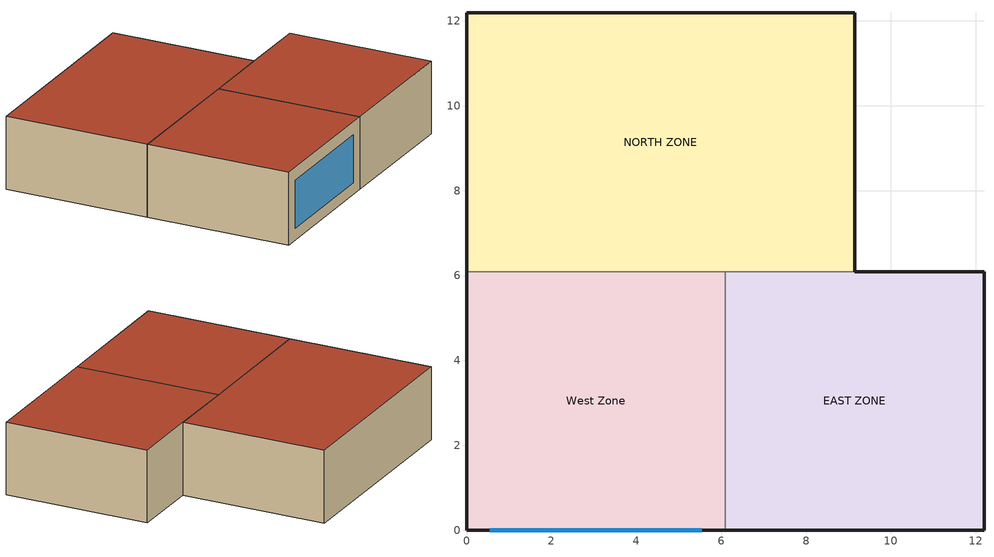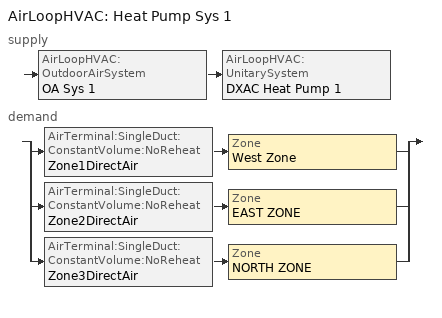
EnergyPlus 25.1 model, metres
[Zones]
West Zone
 floor adiabatic (FLOOR SLAB 8 IN): 0,0 0,6.1 6.1,6.1 6.1,0 z0
 wall outside (EXTWALL80): 0,6.1 0,0 6.1,0 z0:3.05
 wall to NORTH ZONE (PARTITION06): 6.1,6.1 0,6.1 z0:3.05
 wall to EAST ZONE (PARTITION06): 6.1,0 6.1,6.1 z0:3.05
 window (WIN-CON-LIGHT): 0.55,0 5.55,0 z0.5:2.5
 roof outside (ROOF34): 0,6.1 0,0 6.1,0 6.1,6.1 z3.05
EAST ZONE
 floor adiabatic (FLOOR SLAB 8 IN): 6.1,0 6.1,6.1 12.19,6.1 12.19,0 z0
 wall outside (EXTWALL80): 6.1,0 12.19,0 12.19,6.1 9.14,6.1 z0:3.05
 wall to NORTH ZONE (PARTITION06): 9.14,6.1 6.1,6.1 z0:3.05
 roof outside (ROOF34): 6.1,6.1 6.1,0 12.19,0 12.19,6.1 z3.05
NORTH ZONE
 floor adiabatic (FLOOR SLAB 8 IN): 0,6.1 0,12.19 9.14,12.19 9.14,6.1 z0
 wall outside (EXTWALL80): 9.14,6.1 9.14,12.19 0,12.19 0,6.1 z0:3.05
 roof outside (ROOF34): 0,12.19 0,6.1 9.14,6.1 9.14,12.19 z3.05
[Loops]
AirLoopHVAC 'Heat Pump Sys 1'
 supply: AirLoopHVAC:OutdoorAirSystem 'OA Sys 1' > AirLoopHVAC:UnitarySystem 'DXAC Heat Pump 1'
 demand: split
  | AirTerminal:SingleDuct:ConstantVolume:NoReheat 'Zone1DirectAir' > Zone 'West Zone'
  | AirTerminal:SingleDuct:ConstantVolume:NoReheat 'Zone2DirectAir' > Zone 'EAST ZONE'
  | AirTerminal:SingleDuct:ConstantVolume:NoReheat 'Zone3DirectAir' > Zone 'NORTH ZONE'
[Building]
NONE: North Axis {deg}=0; Terrain=Suburbs; Loads Convergence Tolerance Value {W}=0.04; Temperature Convergence Tolerance Value {deltaC}=0.4; Solar Distribution=FullInteriorAndExterior; Maximum Number of Warmup Days=25; Minimum Number of Warmup Days=6
[Site:Location]
CHICAGO_IL_USA TMY2-94846: Latitude {deg}=41.78; Longitude {deg}=-87.75; Time Zone {hr}=-6; Elevation {m}=190
[SizingPeriod:DesignDay] Day of Month=21; Humidity Condition Type=Wetbulb; Barometric Pressure {Pa}=99063; Rain Indicator=No; Snow Indicator=No; Daylight Saving Time Indicator=No; Solar Model Indicator=ASHRAEClearSky
Name | Month | Day Type | Maximum Dry-Bulb Temperature {C} | Daily Dry-Bulb Temperature Range {deltaC} | Wetbulb or DewPoint at Maximum Dry-Bulb {C} | Wind Speed {m/s} | Wind Direction {deg} | Sky Clearness
CHICAGO_IL_USA Annual Heating 99% Design Conditions DB | 1 | WinterDesignDay | -17.3 | 0 | -17.3 | 4.9 | 270 | 0
CHICAGO_IL_USA Annual Cooling 1% Design Conditions DB/MCWB | 7 | SummerDesignDay | 31.5 | 10.7 | 23 | 5.3 | 230 | 1
[Site:GroundTemperature:BuildingSurface]
20.03, 20.03, 20.13, 20.3, 20.43, 20.52, 20.62, 20.77, 20.78, 20.55, 20.44, 20.2
[Material] Thermal Absorptance=0.9
Name | Roughness | Thickness {m} | Conductivity {W/m-K} | Density {kg/m3} | Specific Heat {J/kg-K} | Solar Absorptance | Visible Absorptance
A1 - 1 IN STUCCO | Smooth | 0.0253898 | 0.691831 | 1858.142 | 836.8 | 0.92 | 0.92
C4 - 4 IN COMMON BRICK | Rough | 0.101498 | 0.726422 | 1922.216 | 836.8 | 0.76 | 0.76
E1 - 3 / 4 IN PLASTER OR GYP BOARD | Smooth | 0.01905 | 0.726422 | 1601.846 | 836.8 | 0.92 | 0.92
C6 - 8 IN CLAY TILE | Smooth | 0.203302 | 0.570761 | 1121.292 | 836.8 | 0.82 | 0.82
C10 - 8 IN HW CONCRETE | MediumRough | 0.203302 | 1.729577 | 2242.585 | 836.8 | 0.65 | 0.65
E2 - 1 / 2 IN SLAG OR STONE | Rough | 0.0127102 | 1.435549 | 881.0155 | 1673.6 | 0.55 | 0.55
E3 - 3 / 8 IN FELT AND MEMBRANE | Rough | 0.00954024 | 0.190253 | 1121.292 | 1673.6 | 0.75 | 0.75
B5 - 1 IN DENSE INSULATION | VeryRough | 0.0253898 | 0.0432394 | 91.30524 | 836.8 | 0.5 | 0.5
C12 - 2 IN HW CONCRETE | MediumRough | 0.0509016 | 1.729577 | 2242.585 | 836.8 | 0.65 | 0.65
[WindowMaterial:Glazing]
WIN-LAY-GLASS-LIGHT: Optical Data Type=SpectralAverage; Thickness {m}=0.003; Solar Transmittance at Normal Incidence=0.9; Front Side Solar Reflectance at Normal Incidence=0.031; Back Side Solar Reflectance at Normal Incidence=0.031; Visible Transmittance at Normal Incidence=0.9; Front Side Visible Reflectance at Normal Incidence=0.05; Back Side Visible Reflectance at Normal Incidence=0.05; Infrared Transmittance at Normal Incidence=0; Front Side Infrared Hemispherical Emissivity=0.84; Back Side Infrared Hemispherical Emissivity=0.84; Conductivity {W/m-K}=0.9
[Construction]
EXTWALL80: A1 - 1 IN STUCCO, C4 - 4 IN COMMON BRICK, E1 - 3 / 4 IN PLASTER OR GYP BOARD
PARTITION06: E1 - 3 / 4 IN PLASTER OR GYP BOARD, C6 - 8 IN CLAY TILE, E1 - 3 / 4 IN PLASTER OR GYP BOARD
FLOOR SLAB 8 IN: C10 - 8 IN HW CONCRETE
ROOF34: E2 - 1 / 2 IN SLAG OR STONE, E3 - 3 / 8 IN FELT AND MEMBRANE, B5 - 1 IN DENSE INSULATION, C12 - 2 IN HW CONCRETE
WIN-CON-LIGHT: WIN-LAY-GLASS-LIGHT
[Zone] Type=1; Multiplier=1; Ceiling Height {m}=autocalculate; Volume {m3}=autocalculate
West Zone; EAST ZONE; NORTH ZONE
[People] Number of People Schedule=Office Occupancy; Number of People Calculation Method=people; Fraction Radiant=0.3; Activity Level Schedule=Activity Sch; Carbon Dioxide Generation Rate {m3/s-W}=3.82E-8; Mean Radiant Temperature Calculation Type=EnclosureAveraged; Work Efficiency Schedule=Work Eff Sch; Clothing Insulation Schedule=Clothing Sch; Air Velocity Schedule=Air Velo Sch; Thermal Comfort Model 1 Type=FANGER
Name | Zone or ZoneList or Space or SpaceList | Number of People
WestPeople | West Zone | 3
EastPeople | EAST ZONE | 3
NorthPeople | NORTH ZONE | 4
[Lights] Schedule=Office Lighting; Design Level Calculation Method=LightingLevel; Return Air Fraction=0; Fraction Radiant=0.2; Fraction Visible=0.2; Fraction Replaceable=0
Name | Zone or ZoneList or Space or SpaceList | Lighting Level {W}
EAST ZONE Lights 1 | EAST ZONE | 1464.375
NORTH ZONE Lights 1 | NORTH ZONE | 878.6252
[ElectricEquipment] Schedule=Intermittent; Design Level Calculation Method=EquipmentLevel; Fraction Latent=0; Fraction Radiant=0.3; Fraction Lost=0
Name | Zone or ZoneList or Space or SpaceList | Design Level {W}
West Zone ElecEq 1 | West Zone | 2928.751
EAST ZONE ElecEq 1 | EAST ZONE | 1464.375
NORTH ZONE ElecEq 1 | NORTH ZONE | 2928.751
[Sizing:Zone] Zone Cooling Design Supply Air Temperature Input Method=SupplyAirTemperature; Zone Cooling Design Supply Air Temperature {C}=14; Zone Heating Design Supply Air Temperature Input Method=SupplyAirTemperature; Zone Heating Design Supply Air Temperature {C}=48; Zone Cooling Design Supply Air Humidity Ratio {kgWater/kgDryAir}=0.009; Zone Heating Design Supply Air Humidity Ratio {kgWater/kgDryAir}=0.009; Zone Heating Sizing Factor=0; Zone Cooling Sizing Factor=0; Cooling Design Air Flow Method=DesignDay; Cooling Design Air Flow Rate {m3/s}=0; Heating Design Air Flow Method=DesignDay; Heating Design Air Flow Rate {m3/s}=0; Account for Dedicated Outdoor Air System=No; Dedicated Outdoor Air System Control Strategy=NeutralSupplyAir; Dedicated Outdoor Air Low Setpoint Temperature for Design {C}=autosize; Dedicated Outdoor Air High Setpoint Temperature for Design {C}=autosize
Name | Design Specification Outdoor Air Object
West Zone | SZ DSOA West Zone
EAST ZONE | SZ DSOA EAST ZONE
NORTH ZONE | SZ DSOA NORTH ZONE
[DesignSpecification:OutdoorAir] Outdoor Air Method=flow/person; Outdoor Air Flow per Person {m3/s-person}=0.00944; Outdoor Air Flow per Zone Floor Area {m3/s-m2}=0; Outdoor Air Flow per Zone {m3/s}=0
SZ DSOA West Zone; SZ DSOA EAST ZONE; SZ DSOA NORTH ZONE
[Sizing:System]
Heat Pump Sys 1: Type of Load to Size On=sensible; Design Outdoor Air Flow Rate {m3/s}=autosize; Central Heating Maximum System Air Flow Ratio=0; Preheat Design Temperature {C}=7; Preheat Design Humidity Ratio {kgWater/kgDryAir}=0.008; Precool Design Temperature {C}=11; Precool Design Humidity Ratio {kgWater/kgDryAir}=0.008; Central Cooling Design Supply Air Temperature {C}=13; Central Heating Design Supply Air Temperature {C}=50; Type of Zone Sum to Use=noncoincident; 100% Outdoor Air in Cooling=no; 100% Outdoor Air in Heating=no; Central Cooling Design Supply Air Humidity Ratio {kgWater/kgDryAir}=0.008; Central Heating Design Supply Air Humidity Ratio {kgWater/kgDryAir}=0.008; Cooling Supply Air Flow Rate Method=DesignDay; Cooling Supply Air Flow Rate {m3/s}=0; Heating Supply Air Flow Rate Method=DesignDay; Heating Supply Air Flow Rate {m3/s}=0; Zone Maximum Outdoor Air Fraction=1; Cooling Design Capacity Method=CoolingDesignCapacity; Cooling Design Capacity {W}=autosize; Heating Design Capacity Method=HeatingDesignCapacity; Heating Design Capacity {W}=autosize; Central Cooling Capacity Control Method=VAV
[AirLoopHVAC]
Heat Pump Sys 1: Design Supply Air Flow Rate {m3/s}=1.7
[AvailabilityManager:Scheduled]
Name | Schedule
Heat Pump 1 Avail | FanAndCoilAvailSched
Outdoor Air 1 Avail | OutdoorAirAvailSched
[Controller:OutdoorAir]
OA Controller 1: Minimum Outdoor Air Flow Rate {m3/s}=0.51; Maximum Outdoor Air Flow Rate {m3/s}=1.7; Economizer Control Type=NoEconomizer; Economizer Control Action Type=ModulateFlow; Lockout Type=NoLockout; Minimum Limit Type=ProportionalMinimum; Minimum Outdoor Air Schedule=OAFractionSched
[Zone equipment]
West Zone: Zone1DirectAir
EAST ZONE: Zone2DirectAir
NORTH ZONE: Zone3DirectAir
[AirLoopHVAC:UnitarySystem]
DXAC Heat Pump 1: Control Type=Load; Controlling Zone or Thermostat Location=East Zone; Availability Schedule=FanAndCoilAvailSched; Supply Fan=Supply Fan 1; Fan Placement=BlowThrough; Supply Air Fan Operating Mode Schedule=CyclingFanSchedule; Heating Coil=Heat Pump DX Heating Coil 2; Cooling Coil=Heat Pump ACDXCoil 2; Supplemental Heating Coil=Heat Pump DX Supp Heating Coil 1; Cooling Supply Air Flow Rate Method=SupplyAirFlowRate; Cooling Supply Air Flow Rate {m3/s}=1.7; Heating Supply Air Flow Rate Method=SupplyAirFlowRate; Heating Supply Air Flow Rate {m3/s}=1.7; No Load Supply Air Flow Rate Method=SupplyAirFlowRate; No Load Supply Air Flow Rate {m3/s}=0; Maximum Supply Air Temperature {C}=50; Maximum Outdoor Dry-Bulb Temperature for Supplemental Heater Operation {C}=21; Design Specification Multispeed Object=MyMultiSpeed
[UnitarySystemPerformance:Multispeed]
MyMultiSpeed: Number of Speeds for Heating=4; Number of Speeds for Cooling=4; Single Mode Operation=Yes; Heating Speed 1 Supply Air Flow Ratio=0.24; Cooling Speed 1 Supply Air Flow Ratio=0.24; Heating Speed 2 Supply Air Flow Ratio=0.47; Cooling Speed 2 Supply Air Flow Ratio=0.47; Heating Speed 3 Supply Air Flow Ratio=0.75; Cooling Speed 3 Supply Air Flow Ratio=0.75; Heating Speed 4 Supply Air Flow Ratio=1; Cooling Speed 4 Supply Air Flow Ratio=1
[AirTerminal:SingleDuct:ConstantVolume:NoReheat] Availability Schedule=FanAndCoilAvailSched
Name | Maximum Air Flow Rate {m3/s}
Zone1DirectAir; Zone3DirectAir | 0.612
Zone2DirectAir | 0.476
[ZoneControl:Thermostat] Control Type Schedule=Zone Control Type Sched; Control 1=Heating Setpoint with SB; Control 2=Cooling Setpoint with SB
Name | Zone or ZoneList
Zone 1 Thermostat | West Zone
Zone 2 Thermostat | EAST ZONE
Zone 3 Thermostat | NORTH ZONE
[ThermostatSetpoint:SingleHeating]
Heating Setpoint with SB: Setpoint Temperature Schedule=Heating Setpoints
[ThermostatSetpoint:SingleCooling]
Cooling Setpoint with SB: Setpoint Temperature Schedule=Cooling Setpoints
[Coil:Heating:Fuel]
Heat Pump DX Supp Heating Coil 1: Availability Schedule=FanAndCoilAvailSched; Fuel Type=NaturalGas; Burner Efficiency=0.8; Nominal Capacity {W}=45000
[Fan:SystemModel]
Supply Fan 1: Availability Schedule=FanAndCoilAvailSched; Design Maximum Air Flow Rate {m3/s}=1.7; Speed Control Method=Continuous; Electric Power Minimum Flow Rate Fraction=0; Design Pressure Rise {Pa}=300; Motor Efficiency=0.9; Motor In Air Stream Fraction=1; Design Electric Power Consumption {W}=AUTOSIZE; Design Power Sizing Method=TotalEfficiencyAndPressure; Fan Total Efficiency=0.7; Electric Power Function of Flow Fraction Curve=PowerRatioCurve
[Coil:Heating:DX:MultiSpeed]
Heat Pump DX Heating Coil 2: FanAndCoilAvailSched, -8, -5, 200, 10, HPACDefrostCAPFT, 7.22, ReverseCycle, timed, 0.058333, 2000, No, Electricity, 4, 4, 7500, 2.75, 0.45, 345, 934.4, HPACHeatCapFT Speed 1, HPACHeatCapFF Speed 1, HPACHeatEIRFT Speed 1, HPACHeatEIRFF Speed 1, HPACHeatPLFFPLR Speed 1, 0.2, HAPCHeatWHFT Speed 1, 17500, 2.75, 0.85, 425, 934.4, HPACHeatCapFT Speed 2, HPACHeatCapFF Speed 2, HPACHeatEIRFT Speed 2, HPACHeatEIRFF Speed 2, HPACHeatPLFFPLR Speed 2, 0.2, HAPCHeatWHFT Speed 2, 25500, 2.75, 1.25, 525, 934.4, HPACHeatCapFT Speed 3, HPACHeatCapFF Speed 3, HPACHeatEIRFT Speed 3, HPACHeatEIRFF Speed 3, HPACHeatPLFFPLR Speed 3, 0.2, HAPCHeatWHFT Speed 3, 35500, 2.75, 1.75, 673, 934.4, HPACHeatCapFT Speed 4, HPACHeatCapFF Speed 4, HPACHeatEIRFT Speed 4, HPACHeatEIRFF Speed 4, HPACHeatPLFFPLR Speed 4, 0.2, HAPCHeatWHFT Speed 4
[Coil:Cooling:DX]
Heat Pump ACDXCoil 2: Availability Schedule=FanAndCoilAvailSched; Performance Object=Heat Pump ACDXCoil 2 Performance
[Coil:Cooling:DX:CurveFit:Performance]
Heat Pump ACDXCoil 2 Performance: Crankcase Heater Capacity {W}=200; Maximum Outdoor Dry-Bulb Temperature for Crankcase Heater Operation {C}=10; Capacity Control Method=Discrete; Compressor Fuel Type=Electricity; Base Operating Mode=Heat Pump ACDXCoil 2 Operating Mode
[Coil:Cooling:DX:CurveFit:OperatingMode]
Heat Pump ACDXCoil 2 Operating Mode: Rated Gross Total Cooling Capacity {W}=35500; Rated Evaporator Air Flow Rate {m3/s}=1.75; Rated Condenser Air Flow Rate {m3/s}=0.3; Maximum Cycling Rate {cycles/hr}=3; Ratio of Initial Moisture Evaporation Rate and Steady State Latent Capacity=1.5; Latent Capacity Time Constant {s}=45; Nominal Time for Condensate Removal to Begin {s}=1000; Apply Latent Degradation to Speeds Greater than 1=No; Condenser Type=AirCooled; Nominal Evaporative Condenser Pump Power {W}=100; Nominal Speed Number=4; Speed 1=Heat Pump ACDXCoil 2 Speed 1 Performance; Speed 2=Heat Pump ACDXCoil 2 Speed 2 Performance; Speed 3=Heat Pump ACDXCoil 2 Speed 3 Performance; Speed 4=Heat Pump ACDXCoil 2 Speed 4 Performance
[Coil:Cooling:DX:CurveFit:Speed] Gross Sensible Heat Ratio=0.75; Gross Cooling COP {W/W}=3; Active Fraction of Coil Face Area=1; 2023 Rated Evaporator Fan Power Per Volume Flow {W/(m3/s)}=934.4; Evaporative Condenser Effectiveness=0.9; Part Load Fraction Correlation Curve=HPACCOOLPLFFPLR Speed 1; Rated Waste Heat Fraction of Power Input=0.2
Name | Gross Total Cooling Capacity Fraction | Evaporator Air Flow Rate Fraction | Condenser Air Flow Rate Fraction | Rated Evaporator Fan Power Per Volume Flow Rate {W/(m3/s)} | Evaporative Condenser Pump Power Fraction | Total Cooling Capacity Modifier Function of Temperature Curve | Total Cooling Capacity Modifier Function of Air Flow Fraction Curve | Energy Input Ratio Modifier Function of Temperature Curve | Energy Input Ratio Modifier Function of Air Flow Fraction Curve | Waste Heat Modifier Function of Temperature Curve
Heat Pump ACDXCoil 2 Speed 1 Performance | 0.2113 | 0.2286 | 0.1667 | 453.3 | 0.5 | HPACCoolCapFT Speed 1 | HPACCoolCapFF Speed 1 | HPACCOOLEIRFT Speed 1 | HPACCOOLEIRFF Speed 1 | HAPCCoolWHFT Speed 1
Heat Pump ACDXCoil 2 Speed 2 Performance | 0.493 | 0.4857 | 0.3333 | 523.3 | 0.6 | HPACCoolCapFT Speed 2 | HPACCoolCapFF Speed 2 | HPACCOOLEIRFT Speed 2 | HPACCOOLEIRFF Speed 2 | HAPCCoolWHFT Speed 2
Heat Pump ACDXCoil 2 Speed 3 Performance | 0.7183 | 0.7143 | 0.6667 | 573.3 | 0.8 | HPACCoolCapFT Speed 3 | HPACCoolCapFF Speed 3 | HPACCOOLEIRFT Speed 3 | HPACCOOLEIRFF Speed 3 | HAPCCoolWHFT Speed 3
Heat Pump ACDXCoil 2 Speed 4 Performance | 1 | 1 | 1 | 673.3 | 1 | HPACCoolCapFT Speed 4 | HPACCoolCapFF Speed 4 | HPACCOOLEIRFT Speed 4 | HPACCOOLEIRFF Speed 4 | HAPCCoolWHFT Speed 4
[Schedule:Compact]
Activity Sch: Through: 12/31, For: Alldays, Until: 24:00, 131.8
Work Eff Sch: Through: 12/31, For: Alldays, Until: 24:00, 0
Clothing Sch: Through: 12/31, For: Alldays, Until: 24:00, 1
Air Velo Sch: Through: 12/31, For: Alldays, Until: 24:00, 0.137
Office Occupancy: Through: 12/31, For: Weekdays, Until: 6:00, 0, Until: 7:00, 0.1, Until: 8:00, 0.5, Until: 12:00, 1, Until: 13:00, 0.5, Until: 16:00, 1, Until: 17:00, 0.5, Until: 18:00, 0.1, Until: 24:00, 0, For: Weekends Holidays CustomDay1 CustomDay2, Until: 24:00, 0, For: SummerDesignDay, Until: 24:00, 1, For: WinterDesignDay, Until: 24:00, 0.05
Intermittent: Through: 12/31, For: Weekdays, Until: 8:00, 0, Until: 18:00, 1, Until: 24:00, 0, For: Weekends Holidays CustomDay1 CustomDay2, Until: 24:00, 0, For: SummerDesignDay, Until: 24:00, 1, For: WinterDesignDay, Until: 24:00, 0.15
Office Lighting: Through: 12/31, For: Weekdays, Until: 6:00, 0.05, Until: 7:00, 0.2, Until: 17:00, 1, Until: 18:00, 0.5, Until: 24:00, 0.05, For: Weekends Holidays CustomDay1 CustomDay2, Until: 24:00, 0.05, For: SummerDesignDay, Until: 24:00, 1, For: WinterDesignDay, Until: 24:00, 0.15
FANANDCOILAVAILSCHED: Through: 3/31, For: Alldays, Until: 24:00, 1, Through: 9/30, For: Weekdays, Until: 7:00, 0, Until: 17:00, 1, Until: 24:00, 0, For: Weekends Holidays CustomDay1 CustomDay2, Until: 24:00, 0, For: SummerDesignDay WinterDesignDay, Until: 24:00, 1, Through: 12/31, For: Alldays, Until: 24:00, 1
OUTDOORAIRAVAILSCHED: Through: 12/31, For: Weekdays, Until: 7:00, 0, Until: 17:00, 1, Until: 24:00, 0, For: Weekends Holidays CustomDay1 CustomDay2, Until: 24:00, 0, For: SummerDesignDay WinterDesignDay, Until: 24:00, 1
OAFRACTIONSCHED: Through: 12/31, For: Weekdays Weekends Holidays CustomDay1 CustomDay2, Until: 7:00, 0, Until: 17:00, 1, Until: 24:00, 0, For: SummerDesignDay WinterDesignDay, Until: 24:00, 1
HEATING SETPOINTS: Through: 12/31, For: Weekdays Weekends Holidays CustomDay1 CustomDay2, Until: 7:00, 15, Until: 17:00, 20, Until: 24:00, 15, For: SummerDesignDay, Until: 24:00, 15, For: WinterDesignDay, Until: 24:00, 20
COOLING SETPOINTS: Through: 12/31, For: Weekdays Weekends Holidays CustomDay1 CustomDay2, Until: 7:00, 30, Until: 17:00, 24, Until: 24:00, 30, For: SummerDesignDay, Until: 24:00, 24, For: WinterDesignDay, Until: 24:00, 50
ZONE CONTROL TYPE SCHED: Through: 3/31, For: Alldays, Until: 24:00, 1, Through: 9/30, For: Alldays, Until: 24:00, 2, Through: 12/31, For: Alldays, Until: 24:00, 1
CyclingFanSchedule: Through: 12/31, For: AllDays, Until: 24:00, 0
[Curve:Biquadratic] Input Unit Type for X=Temperature; Input Unit Type for Y=Temperature; Output Unit Type=Dimensionless
Name | Coefficient1 Constant | Coefficient2 x | Coefficient3 x**2 | Coefficient4 y | Coefficient5 y**2 | Coefficient6 x*y | Minimum Value of x | Maximum Value of x | Minimum Value of y | Maximum Value of y
HPACDefrostCAPFT; HAPCHeatWHFT Speed 1; HAPCHeatWHFT Speed 2; HAPCHeatWHFT Speed 3; HAPCHeatWHFT Speed 4; HAPCCoolWHFT Speed 1; HAPCCoolWHFT Speed 2; HAPCCoolWHFT Speed 3; HAPCCoolWHFT Speed 4 | 1 | 0 | 0 | 0 | 0 | 0 | 0 | 50 | 0 | 50
HPACCoolCapFT Speed 1; HPACCoolCapFT Speed 2; HPACCoolCapFT Speed 3; HPACCoolCapFT Speed 4 | 0.476428 | 0.0401147 | 0.000226411 | -0.000827136 | -7.3224e-06 | -0.000446278 | 12.77778 | 23.88889 | 23.88889 | 46.11111
HPACCOOLEIRFT Speed 1; HPACCOOLEIRFT Speed 2; HPACCOOLEIRFT Speed 3; HPACCOOLEIRFT Speed 4 | 0.632475 | -0.0121321 | 0.000507773 | 0.0155377 | 0.00027284 | -0.000679201 | 12.77778 | 23.88889 | 23.88889 | 46.11111
[Curve:Cubic]
Name | Coefficient1 Constant | Coefficient2 x | Coefficient3 x**2 | Coefficient4 x**3 | Minimum Value of x | Maximum Value of x | Input Unit Type for X | Output Unit Type
HPACHeatCapFT Speed 1; HPACHeatCapFT Speed 2; HPACHeatCapFT Speed 3; HPACHeatCapFT Speed 4 | 0.758746 | 0.027626 | 0.000148716 | 3.4992e-06 | -20 | 20 | Temperature | Dimensionless
HPACHeatCapFF Speed 1; HPACHeatCapFF Speed 2; HPACHeatCapFF Speed 3; HPACHeatCapFF Speed 4 | 0.84 | 0.16 | 0 | 0 | 0.5 | 1.5
HPACHeatEIRFT Speed 1; HPACHeatEIRFT Speed 2; HPACHeatEIRFT Speed 3; HPACHeatEIRFT Speed 4 | 1.19248 | -0.0300438 | 0.00103745 | -2.3328e-05 | -20 | 20 | Temperature | Dimensionless
HPACCoolCapFF Speed 1; HPACCoolCapFF Speed 2; HPACCoolCapFF Speed 3; HPACCoolCapFF Speed 4; HPACCOOLEIRFF Speed 1; HPACCOOLEIRFF Speed 2; HPACCOOLEIRFF Speed 3; HPACCOOLEIRFF Speed 4 | 0.472786 | 1.24334 | -1.03871 | 0.322578 | 0.5 | 1.5
[Curve:Quadratic] Minimum Value of x=0; Maximum Value of x=1
Name | Coefficient1 Constant | Coefficient2 x | Coefficient3 x**2
HPACHeatEIRFF Speed 1; HPACHeatEIRFF Speed 2; HPACHeatEIRFF Speed 3; HPACHeatEIRFF Speed 4 | 1.3824 | -0.4336 | 0.0512
HPACHeatPLFFPLR Speed 1; HPACHeatPLFFPLR Speed 2; HPACHeatPLFFPLR Speed 3; HPACHeatPLFFPLR Speed 4; HPACCOOLPLFFPLR Speed 1 | 0.85 | 0.15 | 0
[Curve:Exponent]
PowerRatioCurve: Coefficient1 Constant=0; Coefficient2 Constant=1; Coefficient3 Constant=2.2; Minimum Value of x=0; Maximum Value of x=1
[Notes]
MultiSpeedCoils_SingleMode.idf
Basic file description:  Heat pump with DX coil for cooling.
1 story building divided into 3 interior conditioned zones. Roof with no plenum.
No ground contact with floor.
Highlights:              Example of heat pump air conditioner with autosizing and specify single mode opeation
for multispeed DX cooling and heating coils.
Simulation Location/Run: CHICAGO_IL_USA TMY2-94846, 2 design days, 2 run periods,
Run Control executes two run periods (see RUN PERIOD object)
Location:                Chicago, IL
Design Days:             CHICAGO_IL_USA Annual Heating 99% Design Conditions DB, MaxDB= -17.3°C
CHICAGO_IL_USA Annual Cooling 1% Design Conditions, MaxDB=  31.5°C MCWB=  23.0°C
Run Period (Weather File): Winter 1/14, Summer 7/7, CHICAGO_IL_USA TMY2-94846
Run Control:             Zone and System sizing with weather file run control (no design days run)
Building: Single floor rectangular L-shaped building 40 ft south wall, 40 ft west wall, zone height 10 feet.
There is a single window in West Zone's south wall. The walls are 1 in stucco over 4 in common brick
and gypboard. The roof is a built up roof with 1/2 in stone over 3/8 in felt over 1 in dense insulation
supported by 2 in heavy weight concrete. The window is single pane 3mm clear.
The window to wall ratio is approximately 0.07.
The building is oriented due north.
Floor Area:        130.1 m2 (1403 ft2)
Number of Stories: 1
Zone Description Details:
|       West         |         East           |    window = *
Internal gains description:     ZONE West      - lighting is 0 watts, equip is 2928.751 watts, 3 occupants
Internal gains description:     ZONE North     - lighting is 878.6252 watts, equip is 2928.751 watts, 4 occupants
Internal gains description:     ZONE East      - lighting is 1464.375 watts, equip is 1464.375 watts, 3 occupants
Interzone Surfaces:             3 interzone surfaces (see diagram)
Internal Mass:                  None
Detached Shading:               None
Daylight:                       None
